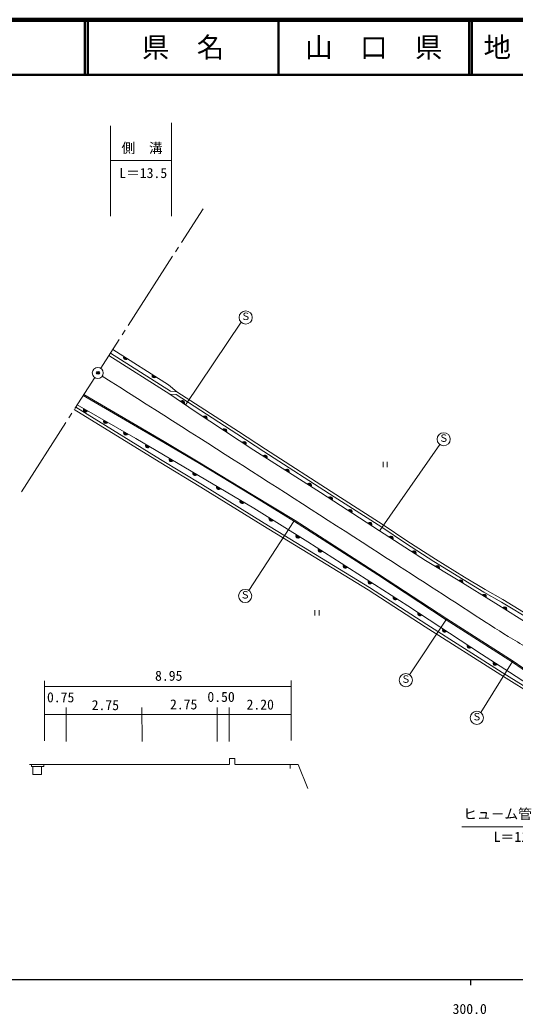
# Model space of a CAD drawing. Units: millimetres, scale not verified. Extents: x 40000 to 680000, y 20000 to 380000.
# Drawn here: x 285898 to 376117, y 198715 to 380000 of the extents above; entities that cross this region are included whole.
import ezdxf
from ezdxf.enums import TextEntityAlignment as Align

# ---------------------------------------------------------------- set-up
doc = ezdxf.new("R2010")
doc.units = ezdxf.units.MM
doc.header["$LTSCALE"] = 1000
doc.header["$PDMODE"] = 32
doc.header["$PDSIZE"] = 500
for name, color, linetype, lineweight in [('M-BGD', 7, 'Continuous', 13), ('M-BMK', 2, 'Continuous', 13), ('M-BMK-SRVR', 3, 'Continuous', 13), ('M-STR-HTXT', 7, 'Continuous', 13), ('M-TTL', 2, 'Continuous', 140), ('M-TTL-BAND', 7, 'Continuous', 25), ('M-TTL-LINE', 7, 'Continuous', 50)]:
    doc.layers.add(name, color=color, linetype=linetype, lineweight=lineweight)
doc.layers.add('M-OTRS', color=6, linetype='Continuous')
doc.layers.add('M-TTL-TXT', color=7, linetype='Continuous')
doc.styles.add('ＭＳ ゴシック', font='')
doc.styles.get('ＭＳ ゴシック').set_extended_font_data('MS Gothic')

msp = doc.modelspace()

# ---------------------------------------------------------------- linework, layer by layer
at = {"layer": 'M-BGD'}
for p, q in [((302385, 319204), (313358, 312272)), ((312974, 313456), (302851, 319929)), ((302114, 318783), (313197, 311782)), ((314503, 312189), (312974, 313456)), ((313358, 312272), (314503, 312189)), ((314503, 312189), (325694, 304923)), ((297452, 311532), (312102, 302950)), ((297560, 311701), (312203, 303123)), ((313197, 311782), (314339, 311699)), ((317815, 308576), (313197, 311782)), ((314339, 311699), (325422, 304503)), ((295795, 308955), (311269, 299417)), ((296065, 309376), (311529, 299844)), ((307026, 303653), (296325, 309780)), ((328535, 301545), (317815, 308576)), ((325694, 304923), (330640, 301730)), ((328535, 290955), (307026, 303653)), ((312102, 302950), (318607, 299093)), ((312203, 303123), (318709, 299264)), ((325422, 304503), (330369, 301310)), ((340640, 293837), (328535, 301545)), ((330369, 301310), (343166, 293027)), ((330640, 301730), (343436, 293448)), ((311269, 299417), (318891, 294817)), ((311529, 299844), (319152, 295243)), ((318709, 299264), (328117, 293546)), ((352067, 298444), (352067, 299444)), ((352817, 299444), (352817, 298444)), ((318607, 299093), (328013, 293376)), ((318891, 294817), (330160, 287794)), ((319152, 295243), (330422, 288220)), ((351394, 286820), (340640, 293837)), ((328013, 293376), (335953, 288532)), ((328117, 293546), (336059, 288702)), ((343166, 293027), (351820, 287500)), ((343436, 293448), (352094, 287918)), ((338339, 284808), (328535, 290955)), ((335953, 288532), (351104, 278789)), ((336059, 288702), (351213, 278957)), ((330160, 287794), (339497, 282105)), ((330422, 288220), (339758, 282531)), ((359809, 281429), (351394, 286820)), ((351820, 287500), (356138, 284586)), ((352094, 287918), (356413, 285003)), ((356560, 273175), (338339, 284808)), ((356413, 285003), (361600, 281686)), ((356138, 284586), (361333, 281263)), ((339497, 282105), (349323, 276062)), ((339758, 282531), (349590, 276485)), ((365773, 277818), (359809, 281429)), ((361333, 281263), (366663, 277940)), ((361600, 281686), (366924, 278367)), ((351104, 278789), (363581, 270621)), ((351213, 278957), (363690, 270789)), ((372604, 273593), (365773, 277818)), ((366663, 277940), (370441, 275680)), ((366924, 278367), (370694, 276111)), ((349323, 276062), (359749, 269311)), ((349590, 276485), (360019, 269732)), ((370441, 275680), (373612, 273858)), ((370694, 276111), (373867, 274289)), ((373612, 273858), (379262, 270401)), ((373867, 274289), (379515, 270832)), ((339661, 271396), (339661, 272396)), ((340411, 272396), (340411, 271396)), ((369990, 264352), (356560, 273175)), ((379005, 269595), (372604, 273593)), ((363581, 270621), (375662, 262905)), ((363690, 270789), (375773, 263071)), ((359749, 269311), (373492, 260570)), ((360019, 269732), (373758, 260993)), ((375081, 261058), (369990, 264352)), ((375662, 262905), (379187, 260479)), ((375773, 263071), (379294, 260649)), ((380517, 257511), (375081, 261058)), ((373492, 260570), (380168, 256405)), ((373758, 260993), (380417, 256839))]:
    msp.add_line(p, q, dxfattribs=at)
for centre, radius, start, end in [((305164, 318450), 400, 147.40386, 327.40386), ((305164, 318450), 400, 147.40386, 327.40386), ((305164, 318450), 350, 147.40386, 327.40386), ((305164, 318450), 300, 147.40386, 327.40386), ((305164, 318450), 250, 147.40386, 327.40386), ((305164, 318450), 200, 147.40386, 327.40386), ((305164, 318450), 150, 147.40386, 327.40386), ((305164, 318450), 100, 147.40386, 327.40386), ((305164, 318450), 50, 147.40386, 327.40386), ((310371, 315121), 400, 147.40386, 327.40386), ((310371, 315121), 400, 147.40386, 327.40386), ((310371, 315121), 350, 147.40386, 327.40386), ((310371, 315121), 300, 147.40386, 327.40386), ((310371, 315121), 250, 147.40386, 327.40386), ((310371, 315121), 200, 147.40386, 327.40386), ((310371, 315121), 150, 147.40386, 327.40386), ((310371, 315121), 100, 147.40386, 327.40386), ((310371, 315121), 50, 147.40386, 327.40386), ((315506, 310179), 400, 325.23081, 145.23081), ((315506, 310179), 400, 325.23081, 145.23081), ((315506, 310179), 350, 325.23081, 145.23081), ((315506, 310179), 300, 325.23081, 145.23081), ((315506, 310179), 250, 325.23081, 145.23081), ((315506, 310179), 200, 325.23081, 145.23081), ((315506, 310179), 150, 325.23081, 145.23081), ((315506, 310179), 100, 325.23081, 145.23081), ((315506, 310179), 50, 325.23081, 145.23081), ((297859, 308901), 400, 150.20814, 330.20814), ((297859, 308901), 400, 150.20814, 330.20814), ((297859, 308901), 350, 150.20814, 330.20814), ((297859, 308901), 300, 150.20814, 330.20814), ((297859, 308901), 250, 150.20814, 330.20814), ((297859, 308901), 200, 150.20814, 330.20814), ((297859, 308901), 150, 150.20814, 330.20814), ((297859, 308901), 100, 150.20814, 330.20814), ((297859, 308901), 50, 150.20814, 330.20814), ((301526, 306802), 400, 150.20814, 330.20814), ((301526, 306802), 400, 150.20814, 330.20814), ((301526, 306802), 350, 150.20814, 330.20814), ((301526, 306802), 300, 150.20814, 330.20814), ((301526, 306802), 250, 150.20814, 330.20814), ((301526, 306802), 200, 150.20814, 330.20814), ((301526, 306802), 150, 150.20814, 330.20814), ((301526, 306802), 100, 150.20814, 330.20814), ((301526, 306802), 50, 150.20814, 330.20814), ((319602, 307404), 400, 326.73857, 146.73857), ((319602, 307404), 400, 326.73857, 146.73857), ((319602, 307404), 350, 326.73857, 146.73857), ((319602, 307404), 300, 326.73857, 146.73857), ((319602, 307404), 250, 326.73857, 146.73857), ((319602, 307404), 200, 326.73857, 146.73857), ((319602, 307404), 150, 326.73857, 146.73857), ((319602, 307404), 100, 326.73857, 146.73857), ((319602, 307404), 50, 326.73857, 146.73857), ((305192, 304703), 400, 150.20814, 330.20814), ((305192, 304703), 400, 150.20814, 330.20814), ((305192, 304703), 350, 150.20814, 330.20814), ((305192, 304703), 300, 150.20814, 330.20814), ((305192, 304703), 250, 150.20814, 330.20814), ((305192, 304703), 200, 150.20814, 330.20814), ((305192, 304703), 150, 150.20814, 330.20814), ((305192, 304703), 100, 150.20814, 330.20814), ((305192, 304703), 50, 150.20814, 330.20814), ((323175, 305060), 400, 326.73857, 146.73857), ((323175, 305060), 400, 326.73857, 146.73857), ((323175, 305060), 350, 326.73857, 146.73857), ((323175, 305060), 300, 326.73857, 146.73857), ((323175, 305060), 250, 326.73857, 146.73857), ((323175, 305060), 200, 326.73857, 146.73857), ((323175, 305060), 150, 326.73857, 146.73857), ((323175, 305060), 100, 326.73857, 146.73857), ((323175, 305060), 50, 326.73857, 146.73857), ((326749, 302717), 400, 326.73857, 146.73857), ((326749, 302717), 400, 326.73857, 146.73857), ((326749, 302717), 350, 326.73857, 146.73857), ((326749, 302717), 300, 326.73857, 146.73857), ((326749, 302717), 250, 326.73857, 146.73857), ((326749, 302717), 200, 326.73857, 146.73857), ((326749, 302717), 150, 326.73857, 146.73857), ((326749, 302717), 100, 326.73857, 146.73857), ((326749, 302717), 50, 326.73857, 146.73857), ((309177, 302383), 400, 149.44404, 329.44404), ((309177, 302383), 400, 149.44404, 329.44404), ((309177, 302383), 350, 149.44404, 329.44404), ((309177, 302383), 300, 149.44404, 329.44404), ((309177, 302383), 250, 149.44404, 329.44404), ((309177, 302383), 200, 149.44404, 329.44404), ((309177, 302383), 150, 149.44404, 329.44404), ((309177, 302383), 100, 149.44404, 329.44404), ((309177, 302383), 50, 149.44404, 329.44404), ((313479, 299844), 400, 149.44404, 329.44404), ((313479, 299844), 400, 149.44404, 329.44404), ((313479, 299844), 350, 149.44404, 329.44404), ((313479, 299844), 300, 149.44404, 329.44404), ((313479, 299844), 250, 149.44404, 329.44404), ((313479, 299844), 200, 149.44404, 329.44404), ((313479, 299844), 150, 149.44404, 329.44404), ((313479, 299844), 100, 149.44404, 329.44404), ((313479, 299844), 50, 149.44404, 329.44404), ((330553, 300260), 400, 327.51417, 147.51417), ((330553, 300260), 400, 327.51417, 147.51417), ((330553, 300260), 350, 327.51417, 147.51417), ((330553, 300260), 300, 327.51417, 147.51417), ((330553, 300260), 250, 327.51417, 147.51417), ((330553, 300260), 200, 327.51417, 147.51417), ((330553, 300260), 150, 327.51417, 147.51417), ((330553, 300260), 100, 327.51417, 147.51417), ((330553, 300260), 50, 327.51417, 147.51417), ((317780, 297304), 400, 149.44404, 329.44404), ((317780, 297304), 400, 149.44404, 329.44404), ((317780, 297304), 350, 149.44404, 329.44404), ((317780, 297304), 300, 149.44404, 329.44404), ((317780, 297304), 250, 149.44404, 329.44404), ((317780, 297304), 200, 149.44404, 329.44404), ((317780, 297304), 150, 149.44404, 329.44404), ((317780, 297304), 100, 149.44404, 329.44404), ((317780, 297304), 50, 149.44404, 329.44404), ((334588, 297691), 400, 327.51417, 147.51417), ((334588, 297691), 400, 327.51417, 147.51417), ((334588, 297691), 350, 327.51417, 147.51417), ((334588, 297691), 300, 327.51417, 147.51417), ((334588, 297691), 250, 327.51417, 147.51417), ((334588, 297691), 200, 327.51417, 147.51417), ((334588, 297691), 150, 327.51417, 147.51417), ((334588, 297691), 100, 327.51417, 147.51417), ((334588, 297691), 50, 327.51417, 147.51417), ((338623, 295122), 400, 327.51417, 147.51417), ((338623, 295122), 400, 327.51417, 147.51417), ((322082, 294765), 400, 149.44404, 329.44404), ((322082, 294765), 400, 149.44404, 329.44404), ((322082, 294765), 350, 149.44404, 329.44404), ((322082, 294765), 300, 149.44404, 329.44404), ((322082, 294765), 250, 149.44404, 329.44404), ((322082, 294765), 200, 149.44404, 329.44404), ((322082, 294765), 150, 149.44404, 329.44404), ((322082, 294765), 100, 149.44404, 329.44404), ((322082, 294765), 50, 149.44404, 329.44404), ((338623, 295122), 350, 327.51417, 147.51417), ((338623, 295122), 300, 327.51417, 147.51417), ((338623, 295122), 250, 327.51417, 147.51417), ((338623, 295122), 200, 327.51417, 147.51417), ((338623, 295122), 150, 327.51417, 147.51417), ((338623, 295122), 100, 327.51417, 147.51417), ((338623, 295122), 50, 327.51417, 147.51417), ((326384, 292225), 400, 149.44404, 329.44404), ((326384, 292225), 400, 149.44404, 329.44404), ((326384, 292225), 350, 149.44404, 329.44404), ((326384, 292225), 300, 149.44404, 329.44404), ((326384, 292225), 250, 149.44404, 329.44404), ((326384, 292225), 200, 149.44404, 329.44404), ((326384, 292225), 150, 149.44404, 329.44404), ((326384, 292225), 100, 149.44404, 329.44404), ((326384, 292225), 50, 149.44404, 329.44404), ((342432, 292668), 400, 326.87475, 146.87475), ((342432, 292668), 400, 326.87475, 146.87475), ((342432, 292668), 350, 326.87475, 146.87475), ((342432, 292668), 300, 326.87475, 146.87475), ((342432, 292668), 250, 326.87475, 146.87475), ((342432, 292668), 200, 326.87475, 146.87475), ((342432, 292668), 150, 326.87475, 146.87475), ((342432, 292668), 100, 326.87475, 146.87475), ((342432, 292668), 50, 326.87475, 146.87475), ((346017, 290329), 400, 326.87475, 146.87475), ((346017, 290329), 400, 326.87475, 146.87475), ((346017, 290329), 350, 326.87475, 146.87475), ((346017, 290329), 300, 326.87475, 146.87475), ((346017, 290329), 250, 326.87475, 146.87475), ((346017, 290329), 200, 326.87475, 146.87475), ((346017, 290329), 150, 326.87475, 146.87475), ((346017, 290329), 100, 326.87475, 146.87475), ((346017, 290329), 50, 326.87475, 146.87475), ((331671, 288989), 400, 147.9115, 327.9115), ((331671, 288989), 400, 147.9115, 327.9115), ((331671, 288989), 350, 147.9115, 327.9115), ((331671, 288989), 300, 147.9115, 327.9115), ((331671, 288989), 250, 147.9115, 327.9115), ((331671, 288989), 200, 147.9115, 327.9115), ((331671, 288989), 150, 147.9115, 327.9115), ((331671, 288989), 100, 147.9115, 327.9115), ((331671, 288989), 50, 147.9115, 327.9115), ((349602, 287990), 400, 326.87475, 146.87475), ((349602, 287990), 400, 326.87475, 146.87475), ((349602, 287990), 350, 326.87475, 146.87475), ((349602, 287990), 300, 326.87475, 146.87475), ((349602, 287990), 250, 326.87475, 146.87475), ((349602, 287990), 200, 326.87475, 146.87475), ((349602, 287990), 150, 326.87475, 146.87475), ((349602, 287990), 100, 326.87475, 146.87475), ((349602, 287990), 50, 326.87475, 146.87475), ((336573, 285915), 400, 147.9115, 327.9115), ((336573, 285915), 400, 147.9115, 327.9115), ((336573, 285915), 350, 147.9115, 327.9115), ((336573, 285915), 300, 147.9115, 327.9115), ((336573, 285915), 250, 147.9115, 327.9115), ((336573, 285915), 200, 147.9115, 327.9115), ((336573, 285915), 150, 147.9115, 327.9115), ((336573, 285915), 100, 147.9115, 327.9115), ((336573, 285915), 50, 147.9115, 327.9115), ((353498, 285472), 400, 327.35321, 147.35321), ((353498, 285472), 400, 327.35321, 147.35321), ((353498, 285472), 350, 327.35321, 147.35321), ((353498, 285472), 300, 327.35321, 147.35321), ((353498, 285472), 250, 327.35321, 147.35321), ((353498, 285472), 200, 327.35321, 147.35321), ((353498, 285472), 150, 327.35321, 147.35321), ((353498, 285472), 100, 327.35321, 147.35321), ((353498, 285472), 50, 327.35321, 147.35321), ((340617, 283353), 400, 147.44452, 327.44452), ((340617, 283353), 400, 147.44452, 327.44452), ((340617, 283353), 350, 147.44452, 327.44452), ((340617, 283353), 300, 147.44452, 327.44452), ((340617, 283353), 250, 147.44452, 327.44452), ((340617, 283353), 200, 147.44452, 327.44452), ((340617, 283353), 150, 147.44452, 327.44452), ((340617, 283353), 100, 147.44452, 327.44452), ((340617, 283353), 50, 147.44452, 327.44452), ((357705, 282777), 400, 327.35321, 147.35321), ((357705, 282777), 400, 327.35321, 147.35321), ((357705, 282777), 350, 327.35321, 147.35321), ((357705, 282777), 300, 327.35321, 147.35321), ((357705, 282777), 250, 327.35321, 147.35321), ((357705, 282777), 200, 327.35321, 147.35321), ((357705, 282777), 150, 327.35321, 147.35321), ((357705, 282777), 100, 327.35321, 147.35321), ((357705, 282777), 50, 327.35321, 147.35321), ((345172, 280445), 400, 147.44452, 327.44452), ((345172, 280445), 400, 147.44452, 327.44452), ((345172, 280445), 350, 147.44452, 327.44452), ((345172, 280445), 300, 147.44452, 327.44452), ((345172, 280445), 250, 147.44452, 327.44452), ((345172, 280445), 200, 147.44452, 327.44452), ((345172, 280445), 150, 147.44452, 327.44452), ((345172, 280445), 100, 147.44452, 327.44452), ((345172, 280445), 50, 147.44452, 327.44452), ((361941, 280123), 400, 328.51611, 148.51611), ((361941, 280123), 400, 328.51611, 148.51611), ((361941, 280123), 350, 328.51611, 148.51611), ((361941, 280123), 300, 328.51611, 148.51611), ((361941, 280123), 250, 328.51611, 148.51611), ((361941, 280123), 200, 328.51611, 148.51611), ((361941, 280123), 150, 328.51611, 148.51611), ((361941, 280123), 100, 328.51611, 148.51611), ((361941, 280123), 50, 328.51611, 148.51611), ((349727, 277537), 400, 147.44452, 327.44452), ((349727, 277537), 400, 147.44452, 327.44452), ((349727, 277537), 350, 147.44452, 327.44452), ((349727, 277537), 300, 147.44452, 327.44452), ((349727, 277537), 250, 147.44452, 327.44452), ((349727, 277537), 200, 147.44452, 327.44452), ((349727, 277537), 150, 147.44452, 327.44452), ((349727, 277537), 100, 147.44452, 327.44452), ((349727, 277537), 50, 147.44452, 327.44452), ((366206, 277511), 400, 328.51611, 148.51611), ((366206, 277511), 400, 328.51611, 148.51611), ((366206, 277511), 350, 328.51611, 148.51611), ((366206, 277511), 300, 328.51611, 148.51611), ((366206, 277511), 250, 328.51611, 148.51611), ((366206, 277511), 200, 328.51611, 148.51611), ((366206, 277511), 150, 328.51611, 148.51611), ((366206, 277511), 100, 328.51611, 148.51611), ((366206, 277511), 50, 328.51611, 148.51611), ((354283, 274629), 400, 147.44452, 327.44452), ((354283, 274629), 400, 147.44452, 327.44452), ((354283, 274629), 350, 147.44452, 327.44452), ((354283, 274629), 300, 147.44452, 327.44452), ((354283, 274629), 250, 147.44452, 327.44452), ((354283, 274629), 200, 147.44452, 327.44452), ((354283, 274629), 150, 147.44452, 327.44452), ((354283, 274629), 100, 147.44452, 327.44452), ((354283, 274629), 50, 147.44452, 327.44452), ((370472, 274899), 400, 328.51611, 148.51611), ((370472, 274899), 400, 328.51611, 148.51611), ((370472, 274899), 350, 328.51611, 148.51611), ((370472, 274899), 300, 328.51611, 148.51611), ((370472, 274899), 250, 328.51611, 148.51611), ((370472, 274899), 200, 328.51611, 148.51611), ((370472, 274899), 150, 328.51611, 148.51611), ((370472, 274899), 100, 328.51611, 148.51611), ((370472, 274899), 50, 328.51611, 148.51611), ((374204, 272593), 400, 328.01498, 148.01498), ((374204, 272593), 400, 328.01498, 148.01498), ((374204, 272593), 350, 328.01498, 148.01498), ((374204, 272593), 300, 328.01498, 148.01498), ((374204, 272593), 250, 328.01498, 148.01498), ((374204, 272593), 200, 328.01498, 148.01498), ((374204, 272593), 150, 328.01498, 148.01498), ((374204, 272593), 100, 328.01498, 148.01498), ((374204, 272593), 50, 328.01498, 148.01498), ((358799, 271704), 400, 146.69721, 326.69721), ((358799, 271704), 400, 146.69721, 326.69721), ((358799, 271704), 350, 146.69721, 326.69721), ((358799, 271704), 300, 146.69721, 326.69721), ((358799, 271704), 250, 146.69721, 326.69721), ((358799, 271704), 200, 146.69721, 326.69721), ((358799, 271704), 150, 146.69721, 326.69721), ((358799, 271704), 100, 146.69721, 326.69721), ((358799, 271704), 50, 146.69721, 326.69721), ((363275, 268764), 400, 146.69721, 326.69721), ((363275, 268764), 400, 146.69721, 326.69721), ((363275, 268764), 350, 146.69721, 326.69721), ((363275, 268764), 300, 146.69721, 326.69721), ((363275, 268764), 250, 146.69721, 326.69721), ((363275, 268764), 200, 146.69721, 326.69721), ((363275, 268764), 150, 146.69721, 326.69721), ((363275, 268764), 100, 146.69721, 326.69721), ((363275, 268764), 50, 146.69721, 326.69721), ((367752, 265823), 400, 146.69721, 326.69721), ((367752, 265823), 400, 146.69721, 326.69721), ((367752, 265823), 350, 146.69721, 326.69721), ((367752, 265823), 300, 146.69721, 326.69721), ((367752, 265823), 250, 146.69721, 326.69721), ((367752, 265823), 200, 146.69721, 326.69721), ((367752, 265823), 150, 146.69721, 326.69721), ((367752, 265823), 100, 146.69721, 326.69721), ((367752, 265823), 50, 146.69721, 326.69721), ((372535, 262705), 400, 147.09476, 327.09476), ((372535, 262705), 400, 147.09476, 327.09476), ((372535, 262705), 350, 147.09476, 327.09476), ((372535, 262705), 300, 147.09476, 327.09476), ((372535, 262705), 250, 147.09476, 327.09476), ((372535, 262705), 200, 147.09476, 327.09476), ((372535, 262705), 150, 147.09476, 327.09476), ((372535, 262705), 100, 147.09476, 327.09476), ((372535, 262705), 50, 147.09476, 327.09476)]:
    msp.add_arc(centre, radius, start, end, dxfattribs=at)
at = {"layer": 'M-BMK'}
msp.add_open_spline([(300892, 315048), (309442, 309613), (317991, 304178), (326525, 298718), (334816, 293413), (343093, 288084), (351359, 282744), (357582, 278723), (363800, 274696), (370018, 270662), (372170, 269267), (374322, 267870), (376529, 266568), (378868, 265188), (381269, 263913), (383671, 262638)], degree=3, knots=[0, 0, 0, 0, 1, 1, 1, 2, 2, 2, 3, 3, 3, 4, 4, 4, 5, 5, 5, 5], dxfattribs=at)
at = {"layer": 'M-BMK-SRVR'}
for p, q in [((319269, 345529), (315345, 339412)), ((314805, 338571), (314265, 337729)), ((305626, 324262), (313725, 336887)), ((304546, 322578), (305086, 323420)), ((304006, 321737), (302475, 319351)), ((300627, 316470), (302475, 319351)), ((299535, 314772), (295900, 309116)), ((294818, 307433), (295359, 308274)), ((286168, 293973), (294278, 306592))]:
    msp.add_line(p, q, dxfattribs=at)
msp.add_circle((300092, 315620), 1000, dxfattribs=at)
at = {"layer": 'M-OTRS'}
msp.add_point((300121, 315626), dxfattribs=at)
at = {"layer": 'M-STR-HTXT'}
for p, q in [((313543, 344222), (313543, 361243)), ((302427, 344222), (302427, 360683)), ((302427, 354371), (313543, 354371)), ((316120, 309884), (326229, 324854)), ((351501, 286914), (362389, 302570)), ((335869, 288656), (327608, 275949)), ((363635, 270727), (356886, 260581)), ((375654, 262992), (369844, 253713)), ((290374, 259475), (290374, 248516)), ((335338, 259567), (335338, 248608)), ((335338, 258425), (290374, 258425)), ((294331, 248415), (294326, 254602)), ((308147, 248415), (308141, 254602)), ((308147, 248415), (308141, 254602)), ((321832, 248415), (321826, 254602)), ((324013, 248415), (324008, 254602)), ((335338, 253362), (290374, 253362)), ((324080, 244252), (324080, 245320)), ((324080, 245320), (325080, 245320)), ((325080, 245320), (325080, 244252)), ((324008, 244252), (287662, 244253)), ((287999, 243880), (287999, 244253)), ((287999, 243857), (290244, 243857)), ((288254, 242430), (288254, 243857)), ((289854, 243857), (289854, 242430)), ((290244, 243881), (290244, 244253)), ((336578, 244241), (325093, 244252)), ((335143, 243497), (335143, 244252)), ((336578, 244241), (338343, 239848)), ((289854, 242430), (288254, 242430)), ((385954, 232888), (366404, 232888))]:
    msp.add_line(p, q, dxfattribs=at)
for centre in [(327039, 325739), (363105, 303533), (326933, 274958), (356202, 259595), (369146, 252737)]:
    msp.add_circle(centre, 1200, dxfattribs=at)
at = {"layer": 'M-TTL'}
msp.add_line((680000, 380000), (40000, 380000), dxfattribs=at)
at = {"layer": 'M-TTL-BAND'}
for p, q in [((40000, 205000), (579000, 205000)), ((368000, 205000), (368000, 204000))]:
    msp.add_line(p, q, dxfattribs=at)
at = {"layer": 'M-TTL-LINE'}
for p, q in [((297750, 380000), (297750, 370000)), ((298250, 380000), (298250, 370000)), ((333000, 380000), (333000, 370000)), ((367750, 380000), (367750, 370000)), ((368250, 380000), (368250, 370000)), ((40000, 370000), (680000, 370000))]:
    msp.add_line(p, q, dxfattribs=at)

# ---------------------------------------------------------------- texts
at = {"layer": 'M-STR-HTXT', "style": 'ＭＳ ゴシック'}
for s, height, p in [('側\u3000溝', 1833, (304407, 355169)), ('L＝13.5', 1833, (303993, 350614)), ('Ｓ', 1320, (326149, 324877)), ('Ｓ', 1320, (362216, 302672)), ('Ｓ', 1320, (326043, 274096)), ('8.95', 1833, (310518, 258945)), ('Ｓ', 1320, (355312, 258734)), ('0.50', 1833, (320054, 255098)), ('0.75', 1833, (290832, 255020)), ('2.75', 1833, (298973, 253592)), ('2.75', 1833, (313242, 253724)), ('2.20', 1833, (327191, 253693)), ('Ｓ', 1320, (368256, 251876)), ('ヒュ－ム管', 1833, (366668, 233746)), ('L＝11.0', 1833, (372232, 229578))]:
    msp.add_text(s, height=height, dxfattribs=at).set_placement(p, align=Align.BOTTOM_LEFT)
at = {"layer": 'M-TTL-BAND', "style": 'ＭＳ ゴシック'}
msp.add_text('300.0', height=1833, dxfattribs=at).set_placement((367844, 198195), align=Align.BOTTOM_CENTER)
at = {"layer": 'M-TTL-TXT', "style": 'ＭＳ ゴシック'}
for s, p in [('県\u3000名', (315625, 375000)), ('山\u3000口\u3000県', (350375, 375000))]:
    msp.add_text(s, height=3666, dxfattribs=at).set_placement(p, align=Align.MIDDLE_CENTER)
msp.add_text('地 名', height=3666, dxfattribs=at).set_placement((370380, 375000), align=Align.MIDDLE_LEFT)

doc.saveas('drawing.dxf')
